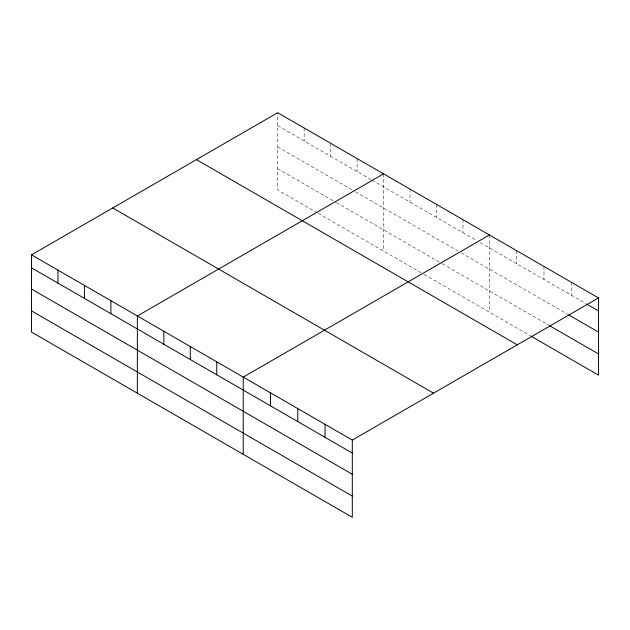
<?xml version="1.0" encoding="UTF-8"?>
<svg xmlns="http://www.w3.org/2000/svg" width="630" height="630" viewBox="0 0 630 630"><rect width="100%" height="100%" fill="white"/><g stroke="black" fill="none" stroke-linecap="round" stroke-linejoin="round"><path stroke-width="0.47" stroke-dasharray="3.15 2.36" d="M317.402 212.845L277.696 189.929L277.696 112.715M277.696 125.709L371.157 179.66M371.983 180.141L476.193 240.306M480.328 242.692L585.719 303.542M277.696 146.9L352.139 189.874M355.446 191.788L458.002 250.992M461.31 252.906L567.827 314.401M277.696 168.738L335.593 202.159M336.42 202.639L441.457 263.277M442.284 263.757L549.077 325.411M318.229 213.326L423.265 273.971M424.092 274.444L530.326 335.782M571.229 282.185L571.229 295.179M543.966 266.443L543.966 279.436M516.694 250.701L516.694 263.686M489.431 234.959L489.431 312.165M462.963 219.681L462.963 232.667M436.495 204.396L436.495 217.389M410.028 189.118L410.028 202.104M383.56 173.841L383.56 251.047M357.1 158.555L357.1 171.549M330.632 143.278L330.632 156.264M304.164 128L304.164 140.986"/><path stroke-width="0.94" d="M531.184 336.278L598.5 375.141L598.5 297.927L277.696 112.715L31.5 254.859L31.5 332.073L352.304 517.285L352.304 440.071L31.5 254.859M383.56 173.841L137.364 315.976L137.364 393.191M489.431 234.959L243.227 377.102L243.227 454.309M352.304 440.071L598.5 297.927M586.569 304.03L598.5 310.921M568.677 314.89L598.5 332.112M549.927 325.907L598.5 353.95M196.45 159.626L517.254 344.838M112.746 207.955L433.55 393.167M31.5 267.844L352.304 453.065M31.5 289.044L352.304 474.256M31.5 310.873L352.304 496.086M325.033 424.329L325.033 437.315M297.762 408.587L297.762 421.572M270.498 392.844L270.498 405.83M216.759 361.817L216.759 374.811M190.299 346.539L190.299 359.525M163.831 331.262L163.831 344.248M110.896 300.699L110.896 313.685M84.436 285.421L84.436 298.407M57.968 270.136L57.968 283.13"/></g></svg>
